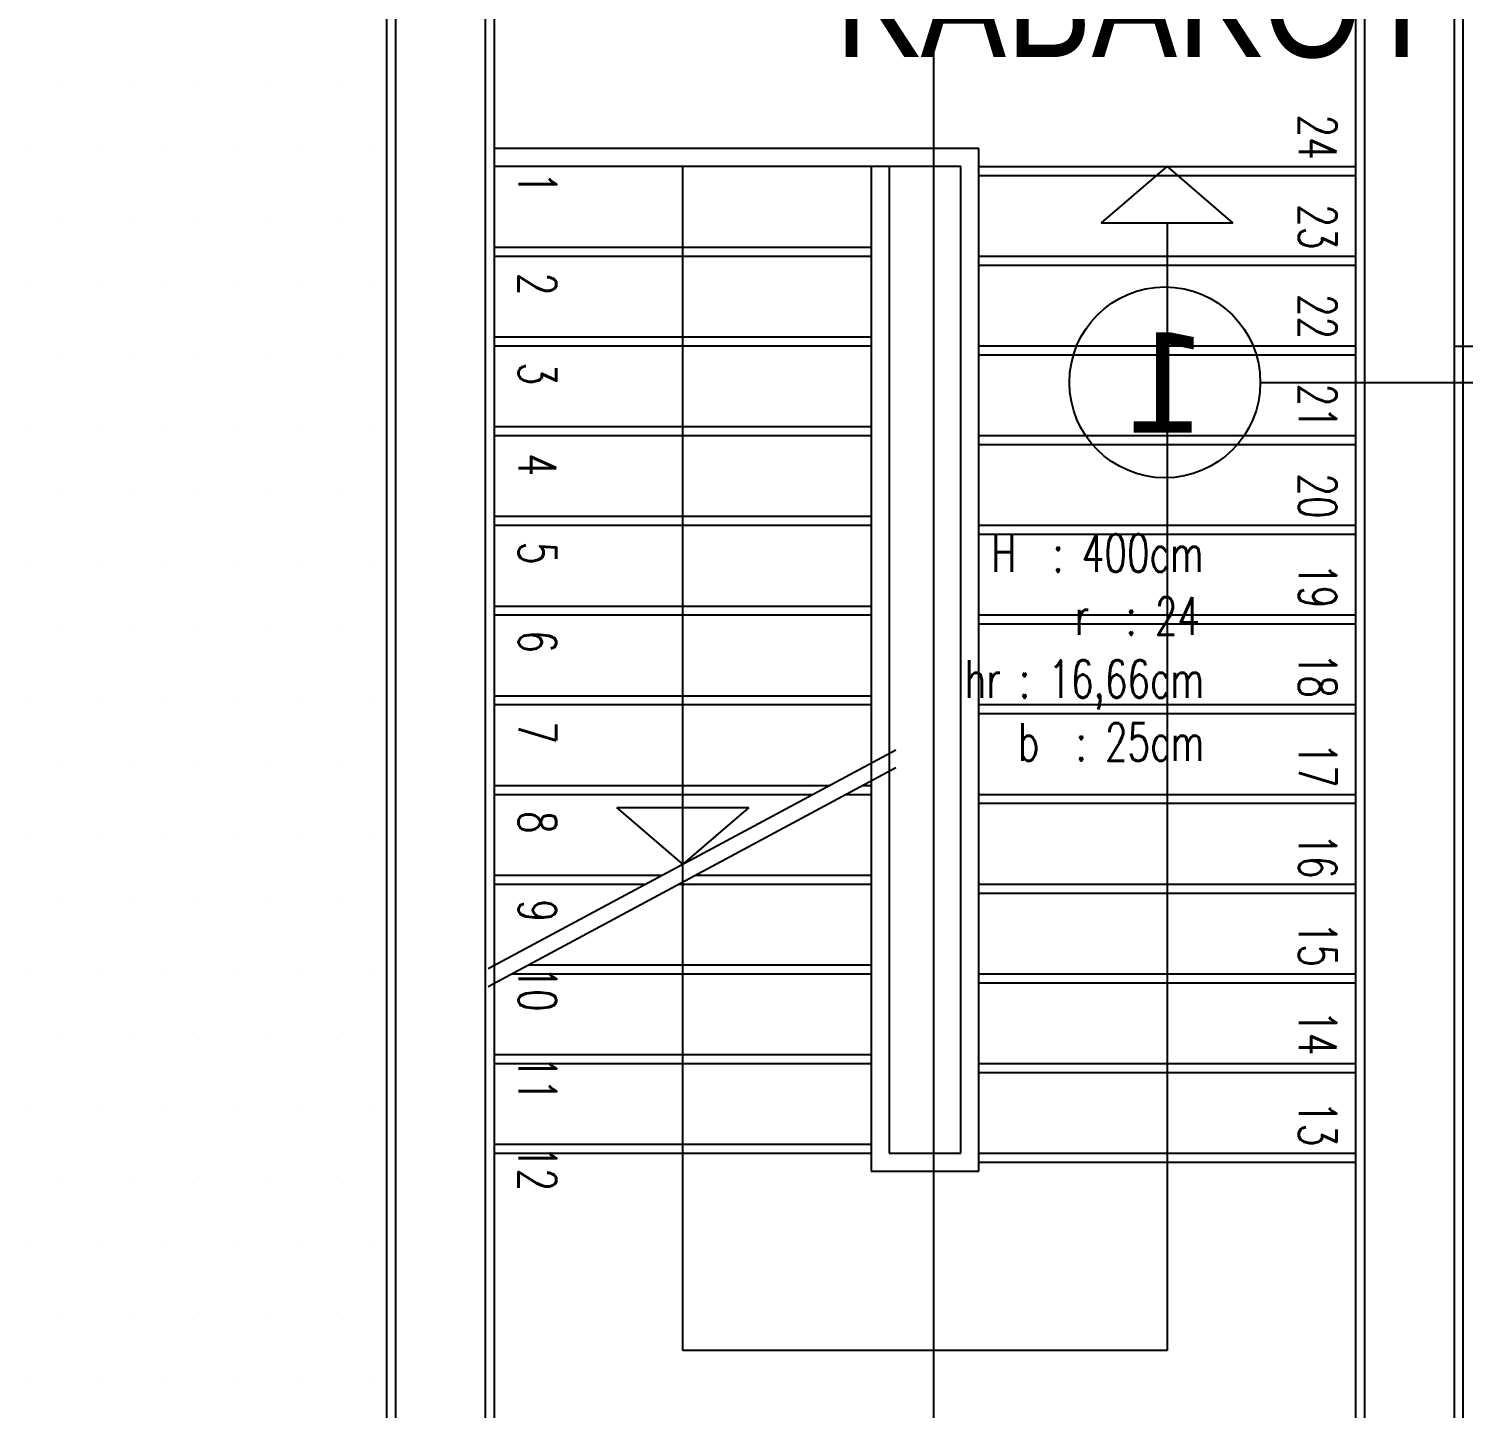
# Model space of a CAD drawing. Header units: millimetres. Extents: x 43168.9 to 43194.6, y -25545.1 to -25543.4.
# Drawn here: x 43171.3735 to 43171.4535, y -25543.8971 to -25543.8202 of the extents above; entities that cross this region are included whole.
import ezdxf
from ezdxf.enums import TextEntityAlignment as Align

# ---------------------------------------------------------------- set-up
doc = ezdxf.new("R2010")
doc.units = ezdxf.units.MM
doc.header["$LTSCALE"] = 200
doc.linetypes.add('HIDDEN2', pattern=[0.1875, 0.125, -0.0625])
doc.layers.add('cim_sgh', color=7, linetype='Continuous', true_color=0x248f00)
for name, color, linetype in [('duv_sgh', 4, 'Continuous'), ('izd-alt_sgh', 8, 'HIDDEN2'), ('izd.tas.alt_sgh', 214, 'HIDDEN2'), ('merdi_sgh', 3, 'Continuous'), ('siva_sgh', 145, 'Continuous'), ('vaziyet-01_sgh', 33, 'Continuous'), ('yazi-merdi_sgh', 9, 'Continuous')]:
    doc.layers.add(name, color=color, linetype=linetype)
doc.styles.add('text1', font='VERDANA.TTF')
doc.styles.add('text2', font='arial.ttf')
doc.styles.add('text3', font='simplex8.shx', dxfattribs={"width": 0.7})

msp = doc.modelspace()

# ---------------------------------------------------------------- linework, layer by layer
at = {"color": 0}
for p, q in [((43171.433325, -25543.831034), (43171.437, -25543.827884)), ((43171.437, -25543.827884), (43171.440675, -25543.831034)), ((43171.440675, -25543.831034), (43171.433325, -25543.831034)), ((43171.41, -25543.866769), (43171.406325, -25543.863619)), ((43171.406325, -25543.863619), (43171.413675, -25543.863619)), ((43171.413675, -25543.863619), (43171.41, -25543.866769))]:
    msp.add_line(p, q, dxfattribs=at)
msp.add_line((43171.442198, -25543.839919), (43171.464878, -25543.839919))
at = {"linetype": 'Continuous'}
msp.add_circle((43171.436878, -25543.839919), 0.00532, dxfattribs=at)
at = {"layer": 'cim_sgh'}
for p, q in [((43171.37543, -25543.8232), (43171.37543, -25543.8232)), ((43171.37924, -25543.8232), (43171.37924, -25543.8232)), ((43171.38305, -25543.8232), (43171.38305, -25543.8232)), ((43171.38686, -25543.8232), (43171.38686, -25543.8232)), ((43171.39067, -25543.8232), (43171.39067, -25543.8232)), ((43171.373525, -25543.82701), (43171.373525, -25543.82701)), ((43171.377335, -25543.82701), (43171.377335, -25543.82701)), ((43171.381145, -25543.82701), (43171.381145, -25543.82701)), ((43171.384955, -25543.82701), (43171.384955, -25543.82701)), ((43171.388765, -25543.82701), (43171.388765, -25543.82701)), ((43171.392575, -25543.82701), (43171.392575, -25543.82701)), ((43171.37543, -25543.83082), (43171.37543, -25543.83082)), ((43171.37924, -25543.83082), (43171.37924, -25543.83082)), ((43171.38305, -25543.83082), (43171.38305, -25543.83082)), ((43171.38686, -25543.83082), (43171.38686, -25543.83082)), ((43171.39067, -25543.83082), (43171.39067, -25543.83082)), ((43171.373525, -25543.83463), (43171.373525, -25543.83463)), ((43171.377335, -25543.83463), (43171.377335, -25543.83463)), ((43171.381145, -25543.83463), (43171.381145, -25543.83463)), ((43171.384955, -25543.83463), (43171.384955, -25543.83463)), ((43171.388765, -25543.83463), (43171.388765, -25543.83463)), ((43171.392575, -25543.83463), (43171.392575, -25543.83463)), ((43171.37543, -25543.83844), (43171.37543, -25543.83844)), ((43171.37924, -25543.83844), (43171.37924, -25543.83844)), ((43171.38305, -25543.83844), (43171.38305, -25543.83844)), ((43171.38686, -25543.83844), (43171.38686, -25543.83844)), ((43171.39067, -25543.83844), (43171.39067, -25543.83844)), ((43171.373525, -25543.84225), (43171.373525, -25543.84225)), ((43171.377335, -25543.84225), (43171.377335, -25543.84225)), ((43171.381145, -25543.84225), (43171.381145, -25543.84225)), ((43171.384955, -25543.84225), (43171.384955, -25543.84225)), ((43171.388765, -25543.84225), (43171.388765, -25543.84225)), ((43171.392575, -25543.84225), (43171.392575, -25543.84225)), ((43171.37543, -25543.84606), (43171.37543, -25543.84606)), ((43171.37924, -25543.84606), (43171.37924, -25543.84606)), ((43171.38305, -25543.84606), (43171.38305, -25543.84606)), ((43171.38686, -25543.84606), (43171.38686, -25543.84606)), ((43171.39067, -25543.84606), (43171.39067, -25543.84606)), ((43171.373525, -25543.84987), (43171.373525, -25543.84987)), ((43171.377335, -25543.84987), (43171.377335, -25543.84987)), ((43171.381145, -25543.84987), (43171.381145, -25543.84987)), ((43171.384955, -25543.84987), (43171.384955, -25543.84987)), ((43171.388765, -25543.84987), (43171.388765, -25543.84987)), ((43171.392575, -25543.84987), (43171.392575, -25543.84987)), ((43171.37543, -25543.85368), (43171.37543, -25543.85368)), ((43171.37924, -25543.85368), (43171.37924, -25543.85368)), ((43171.38305, -25543.85368), (43171.38305, -25543.85368)), ((43171.38686, -25543.85368), (43171.38686, -25543.85368)), ((43171.39067, -25543.85368), (43171.39067, -25543.85368)), ((43171.373525, -25543.85749), (43171.373525, -25543.85749)), ((43171.377335, -25543.85749), (43171.377335, -25543.85749)), ((43171.381145, -25543.85749), (43171.381145, -25543.85749)), ((43171.384955, -25543.85749), (43171.384955, -25543.85749)), ((43171.388765, -25543.85749), (43171.388765, -25543.85749)), ((43171.392575, -25543.85749), (43171.392575, -25543.85749)), ((43171.37543, -25543.8613), (43171.37543, -25543.8613)), ((43171.37924, -25543.8613), (43171.37924, -25543.8613)), ((43171.38305, -25543.8613), (43171.38305, -25543.8613)), ((43171.38686, -25543.8613), (43171.38686, -25543.8613)), ((43171.39067, -25543.8613), (43171.39067, -25543.8613)), ((43171.373525, -25543.86511), (43171.373525, -25543.86511)), ((43171.377335, -25543.86511), (43171.377335, -25543.86511)), ((43171.381145, -25543.86511), (43171.381145, -25543.86511)), ((43171.384955, -25543.86511), (43171.384955, -25543.86511)), ((43171.388765, -25543.86511), (43171.388765, -25543.86511)), ((43171.392575, -25543.86511), (43171.392575, -25543.86511)), ((43171.37543, -25543.86892), (43171.37543, -25543.86892)), ((43171.37924, -25543.86892), (43171.37924, -25543.86892)), ((43171.38305, -25543.86892), (43171.38305, -25543.86892)), ((43171.38686, -25543.86892), (43171.38686, -25543.86892)), ((43171.39067, -25543.86892), (43171.39067, -25543.86892)), ((43171.373525, -25543.87273), (43171.373525, -25543.87273)), ((43171.377335, -25543.87273), (43171.377335, -25543.87273)), ((43171.381145, -25543.87273), (43171.381145, -25543.87273)), ((43171.384955, -25543.87273), (43171.384955, -25543.87273)), ((43171.388765, -25543.87273), (43171.388765, -25543.87273)), ((43171.392575, -25543.87273), (43171.392575, -25543.87273)), ((43171.37543, -25543.87654), (43171.37543, -25543.87654)), ((43171.37924, -25543.87654), (43171.37924, -25543.87654)), ((43171.38305, -25543.87654), (43171.38305, -25543.87654)), ((43171.38686, -25543.87654), (43171.38686, -25543.87654)), ((43171.39067, -25543.87654), (43171.39067, -25543.87654)), ((43171.373525, -25543.88035), (43171.373525, -25543.88035)), ((43171.377335, -25543.88035), (43171.377335, -25543.88035)), ((43171.381145, -25543.88035), (43171.381145, -25543.88035)), ((43171.384955, -25543.88035), (43171.384955, -25543.88035)), ((43171.388765, -25543.88035), (43171.388765, -25543.88035)), ((43171.392575, -25543.88035), (43171.392575, -25543.88035)), ((43171.37543, -25543.88416), (43171.37543, -25543.88416)), ((43171.37924, -25543.88416), (43171.37924, -25543.88416)), ((43171.38305, -25543.88416), (43171.38305, -25543.88416)), ((43171.38686, -25543.88416), (43171.38686, -25543.88416)), ((43171.39067, -25543.88416), (43171.39067, -25543.88416)), ((43171.373525, -25543.88797), (43171.373525, -25543.88797)), ((43171.377335, -25543.88797), (43171.377335, -25543.88797)), ((43171.381145, -25543.88797), (43171.381145, -25543.88797)), ((43171.384955, -25543.88797), (43171.384955, -25543.88797)), ((43171.388765, -25543.88797), (43171.388765, -25543.88797)), ((43171.392575, -25543.88797), (43171.392575, -25543.88797)), ((43171.37543, -25543.89178), (43171.37543, -25543.89178)), ((43171.37924, -25543.89178), (43171.37924, -25543.89178)), ((43171.38305, -25543.89178), (43171.38305, -25543.89178)), ((43171.38686, -25543.89178), (43171.38686, -25543.89178)), ((43171.39067, -25543.89178), (43171.39067, -25543.89178)), ((43171.373525, -25543.89559), (43171.373525, -25543.89559)), ((43171.377335, -25543.89559), (43171.377335, -25543.89559)), ((43171.381145, -25543.89559), (43171.381145, -25543.89559)), ((43171.384955, -25543.89559), (43171.384955, -25543.89559)), ((43171.388765, -25543.89559), (43171.388765, -25543.89559)), ((43171.392575, -25543.89559), (43171.392575, -25543.89559))]:
    msp.add_line(p, q, dxfattribs=at)
at = {"layer": 'duv_sgh'}
for p, q in [((43171.453, -25543.791884), (43171.453, -25543.912419)), ((43171.448, -25543.796884), (43171.448, -25543.907419)), ((43171.394, -25543.912419), (43171.394, -25543.819384)), ((43171.399, -25543.907419), (43171.399, -25543.819384))]:
    msp.add_line(p, q, dxfattribs=at)
at = {"layer": 'izd-alt_sgh'}
for p, q in [((43171.4265, -25543.828384), (43171.4475, -25543.828384)), ((43171.3995, -25543.832384), (43171.4205, -25543.832384)), ((43171.4265, -25543.833384), (43171.4475, -25543.833384)), ((43171.3995, -25543.837384), (43171.4205, -25543.837384)), ((43171.4265, -25543.838384), (43171.4475, -25543.838384)), ((43171.3995, -25543.842384), (43171.4205, -25543.842384)), ((43171.4265, -25543.843384), (43171.4475, -25543.843384)), ((43171.3995, -25543.847384), (43171.4205, -25543.847384)), ((43171.4265, -25543.848384), (43171.4475, -25543.848384)), ((43171.3995, -25543.852384), (43171.4205, -25543.852384)), ((43171.4265, -25543.853384), (43171.4475, -25543.853384)), ((43171.3995, -25543.857384), (43171.4205, -25543.857384)), ((43171.4265, -25543.858384), (43171.4475, -25543.858384)), ((43171.3995, -25543.862384), (43171.41817, -25543.862384)), ((43171.420033, -25543.862384), (43171.4205, -25543.862384)), ((43171.4265, -25543.863384), (43171.4475, -25543.863384)), ((43171.3995, -25543.867384), (43171.408854, -25543.867384)), ((43171.410717, -25543.867384), (43171.4205, -25543.867384)), ((43171.4265, -25543.868384), (43171.4475, -25543.868384)), ((43171.3995, -25543.872384), (43171.399537, -25543.872384)), ((43171.4014, -25543.872384), (43171.4205, -25543.872384)), ((43171.4265, -25543.873384), (43171.4475, -25543.873384)), ((43171.3995, -25543.877384), (43171.4205, -25543.877384)), ((43171.4265, -25543.878384), (43171.4475, -25543.878384)), ((43171.3995, -25543.882384), (43171.4205, -25543.882384)), ((43171.4265, -25543.883384), (43171.4475, -25543.883384))]:
    msp.add_line(p, q, dxfattribs=at)
at = {"layer": 'izd.tas.alt_sgh'}
msp.add_line((43171.424, -25544.788543), (43171.424, -25543.792384), dxfattribs=at)
at = {"layer": 'merdi_sgh', "color": 43}
for p, q in [((43171.4265, -25543.826884), (43171.3995, -25543.826884)), ((43171.4265, -25543.883884), (43171.4265, -25543.826884)), ((43171.4255, -25543.827884), (43171.3995, -25543.827884)), ((43171.4205, -25543.827884), (43171.4205, -25543.883884)), ((43171.4215, -25543.827884), (43171.4215, -25543.882884)), ((43171.4255, -25543.882884), (43171.4255, -25543.827884)), ((43171.4215, -25543.882884), (43171.4255, -25543.882884)), ((43171.4205, -25543.883884), (43171.4265, -25543.883884))]:
    msp.add_line(p, q, dxfattribs=at)
at = {"layer": 'merdi_sgh', "color": 145}
for p, q in [((43171.41, -25543.893884), (43171.41, -25543.827884)), ((43171.437, -25543.831034), (43171.437, -25543.893884)), ((43171.399143, -25543.872595), (43171.421875, -25543.860395)), ((43171.399143, -25543.873595), (43171.421875, -25543.861395)), ((43171.437, -25543.893884), (43171.41, -25543.893884))]:
    msp.add_line(p, q, dxfattribs=at)
at = {"layer": 'merdi_sgh'}
for p, q in [((43171.4265, -25543.827884), (43171.4475, -25543.827884)), ((43171.3995, -25543.832884), (43171.4205, -25543.832884)), ((43171.4265, -25543.832884), (43171.4475, -25543.832884)), ((43171.3995, -25543.837884), (43171.4205, -25543.837884)), ((43171.4265, -25543.837884), (43171.4475, -25543.837884)), ((43171.3995, -25543.842884), (43171.4205, -25543.842884)), ((43171.4265, -25543.842884), (43171.4475, -25543.842884)), ((43171.3995, -25543.847884), (43171.4205, -25543.847884)), ((43171.4265, -25543.847884), (43171.4475, -25543.847884)), ((43171.3995, -25543.852884), (43171.4205, -25543.852884)), ((43171.4265, -25543.852884), (43171.4475, -25543.852884)), ((43171.3995, -25543.857884), (43171.4205, -25543.857884)), ((43171.4265, -25543.857884), (43171.4475, -25543.857884)), ((43171.3995, -25543.862884), (43171.417238, -25543.862884)), ((43171.419102, -25543.862884), (43171.4205, -25543.862884)), ((43171.4265, -25543.862884), (43171.4475, -25543.862884)), ((43171.3995, -25543.867884), (43171.407922, -25543.867884)), ((43171.409785, -25543.867884), (43171.4205, -25543.867884)), ((43171.4265, -25543.867884), (43171.4475, -25543.867884)), ((43171.400469, -25543.872884), (43171.4205, -25543.872884)), ((43171.4265, -25543.872884), (43171.4475, -25543.872884)), ((43171.3995, -25543.877884), (43171.4205, -25543.877884)), ((43171.4265, -25543.877884), (43171.4475, -25543.877884)), ((43171.3995, -25543.882884), (43171.4205, -25543.882884)), ((43171.4265, -25543.882884), (43171.4475, -25543.882884))]:
    msp.add_line(p, q, dxfattribs=at)
at = {"layer": 'siva_sgh'}
for p, q in [((43171.4535, -25543.791384), (43171.4535, -25543.912919)), ((43171.4475, -25543.797384), (43171.4475, -25543.906919)), ((43171.3935, -25543.912919), (43171.3935, -25543.819384)), ((43171.3995, -25543.906919), (43171.3995, -25543.819384))]:
    msp.add_line(p, q, dxfattribs=at)
at = {"layer": 'vaziyet-01_sgh'}
msp.add_line((43171.543879, -25543.837919), (43171.453, -25543.837919), dxfattribs=at)

# ---------------------------------------------------------------- texts
at = {"color": 0, "style": 'text2', "width": 0.8}
msp.add_attdef('KABAKOT', (43171.418484, -25543.821786), '±0,00', height=0.0064, dxfattribs=at)
at = {"linetype": 'Continuous', "style": 'text1', "text_generation_flag": 4}
msp.add_attdef('1', text='', height=0.0056, rotation=180, dxfattribs=at).set_placement((43171.436878, -25543.839919), align=Align.MIDDLE)
at = {"layer": 'yazi-merdi_sgh', "style": 'text3', "width": 0.7}
for s, p in [('24', (43171.444339, -25543.824989)), ('23', (43171.444339, -25543.829989)), ('22', (43171.444339, -25543.834989)), ('21', (43171.444339, -25543.839989)), ('20', (43171.444339, -25543.844989)), ('19', (43171.444339, -25543.849989)), ('18', (43171.444339, -25543.854989)), ('17', (43171.444339, -25543.859989)), ('16', (43171.444339, -25543.865059)), ('15', (43171.444339, -25543.869989)), ('14', (43171.444339, -25543.874919)), ('13', (43171.444339, -25543.879989))]:
    msp.add_text(s, height=0.0021, rotation=270, dxfattribs=at).set_placement(p)
for s, p in [('1', (43171.400839, -25543.829439)), ('2', (43171.400839, -25543.835069)), ('3', (43171.400839, -25543.840069)), ('4', (43171.400839, -25543.845139)), ('5', (43171.400839, -25543.850069)), ('6', (43171.400839, -25543.854999)), ('7', (43171.400839, -25543.860069)), ('8', (43171.400839, -25543.865069)), ('9', (43171.400839, -25543.869999)), ('10', (43171.400839, -25543.874999)), ('11', (43171.400839, -25543.879999)), ('12', (43171.400839, -25543.884999))]:
    msp.add_text(s, height=0.0021, rotation=270, dxfattribs=at).set_placement(p, align=Align.RIGHT)
for s, p in [('H  : 400cm', (43171.427203, -25543.850488)), ('r  : 24 ', (43171.431849, -25543.853997)), ('hr : 16,66cm', (43171.425718, -25543.857505)), ('b  : 25cm', (43171.428686, -25543.861014))]:
    msp.add_text(s, height=0.0021, dxfattribs=at).set_placement(p)

doc.saveas('drawing.dxf')
